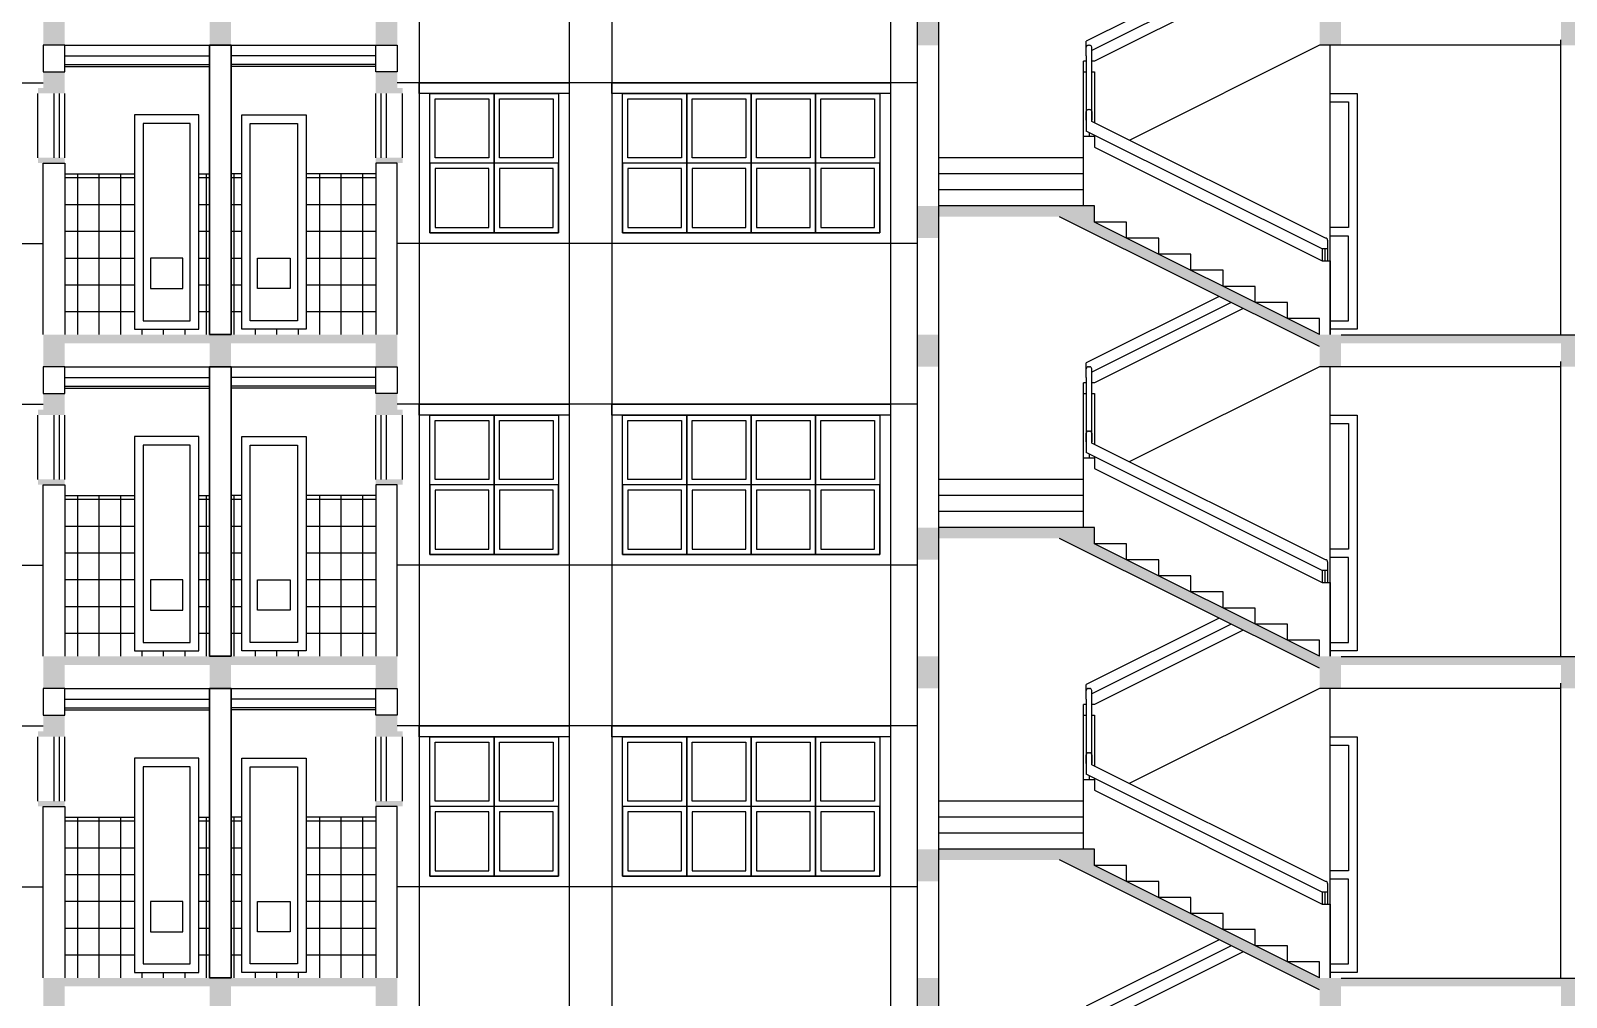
# Model space of a CAD drawing. Extents: x -107325 to -33325, y -20432 to 32068.
# Drawn here: x -62730 to -48413, y 11835 to 20851 of the extents above; entities that cross this region are included whole.
import ezdxf

# ---------------------------------------------------------------- set-up
doc = ezdxf.new("R2010")
doc.units = 0
doc.header["$LTSCALE"] = 800
doc.header["$MEASUREMENT"] = 0
for name, color, linetype in [('BAO', 3, 'CONTINUOUS'), ('CUA', 4, 'CONTINUOUS'), ('HATCH', 6, 'CONTINUOUS'), ('mc1', 5, 'CONTINUOUS'), ('MDUNG', 3, 'CONTINUOUS'), ('TBI', 3, 'CONTINUOUS')]:
    doc.layers.add(name, color=color, linetype=linetype)

# ---------------------------------------------------------------- blocks, each defined once
blk = doc.blocks.new('fdwc')
at = {"layer": 'mc1', "color": 4, "linetype": 'ByBlock'}
for points in [[(-600, 0), (0, 0), (0, 2000), (-600, 2000)], [(-520, 80), (-80, 80), (-80, 1920), (-520, 1920)], [(-452, 380), (-148, 380), (-148, 663), (-452, 663)]]:
    blk.add_lwpolyline(points, close=True, dxfattribs=at)

msp = doc.modelspace()

# ---------------------------------------------------------------- hatches: boundary and pattern name
at = {"layer": 'HATCH'}
h = msp.add_hatch(dxfattribs=at)
h.set_pattern_fill('_USER', color=6, scale=250, style=0, pattern_type=0)
h.set_pattern_definition([(0, (98709.05, 25230.74), (0, 250), [])])
h.paths.add_polyline_path([(-61762.808, 19516.307), (-62412.808, 19516.307), (-62412.808, 18016.307), (-61062.808, 18016.307), (-61062.808, 19516.307), (-61162.808, 19516.307), (-61162.808, 18066.307), (-61762.808, 18066.307)])
h = msp.add_hatch(dxfattribs=at)
h.set_pattern_fill('_USER', color=6, scale=200, angle=90, style=0, pattern_type=0)
h.set_pattern_definition([(90, (98709.05, 25230.74), (-200, 1e-14), [])])
h.paths.add_polyline_path([(-61762.808, 19516.307), (-62412.808, 19516.307), (-62412.808, 18016.307), (-61062.808, 18016.307), (-61062.808, 19516.307), (-61162.808, 19516.307), (-61162.808, 18066.307), (-61762.808, 18066.307)])
h = msp.add_hatch(dxfattribs=at)
h.set_pattern_fill('_USER', color=6, scale=250, style=0, pattern_type=0)
h.set_pattern_definition([(180, (-220634.67, 25230.74), (0, 250), [])])
h.paths.add_polyline_path([(-60162.808, 19516.307), (-59512.808, 19516.307), (-59512.808, 18016.307), (-60862.808, 18016.307), (-60862.808, 19516.307), (-60762.808, 19516.307), (-60762.808, 18066.307), (-60162.808, 18066.307)])
h = msp.add_hatch(dxfattribs=at)
h.set_pattern_fill('_USER', color=6, scale=200, angle=90, style=0, pattern_type=0)
h.set_pattern_definition([(90, (-220634.67, 25230.74), (200, 1e-14), [])])
h.paths.add_polyline_path([(-60162.808, 19516.307), (-59512.808, 19516.307), (-59512.808, 18016.307), (-60862.808, 18016.307), (-60862.808, 19516.307), (-60762.808, 19516.307), (-60762.808, 18066.307), (-60162.808, 18066.307)])
h = msp.add_hatch(dxfattribs=at)
h.set_pattern_fill('_USER', color=6, scale=250, style=0, pattern_type=0)
h.set_pattern_definition([(0, (98709.05, 22230.74), (0, 250), [])])
h.paths.add_polyline_path([(-61762.808, 16516.307), (-62412.808, 16516.307), (-62412.808, 15016.307), (-61062.808, 15016.307), (-61062.808, 16516.307), (-61162.808, 16516.307), (-61162.808, 15066.307), (-61762.808, 15066.307)])
h = msp.add_hatch(dxfattribs=at)
h.set_pattern_fill('_USER', color=6, scale=200, angle=90, style=0, pattern_type=0)
h.set_pattern_definition([(90, (98709.05, 22230.74), (-200, 1e-14), [])])
h.paths.add_polyline_path([(-61762.808, 16516.307), (-62412.808, 16516.307), (-62412.808, 15016.307), (-61062.808, 15016.307), (-61062.808, 16516.307), (-61162.808, 16516.307), (-61162.808, 15066.307), (-61762.808, 15066.307)])
h = msp.add_hatch(dxfattribs=at)
h.set_pattern_fill('_USER', color=6, scale=250, style=0, pattern_type=0)
h.set_pattern_definition([(180, (-220634.67, 22230.74), (0, 250), [])])
h.paths.add_polyline_path([(-60162.808, 16516.307), (-59512.808, 16516.307), (-59512.808, 15016.307), (-60862.808, 15016.307), (-60862.808, 16516.307), (-60762.808, 16516.307), (-60762.808, 15066.307), (-60162.808, 15066.307)])
h = msp.add_hatch(dxfattribs=at)
h.set_pattern_fill('_USER', color=6, scale=200, angle=90, style=0, pattern_type=0)
h.set_pattern_definition([(90, (-220634.67, 22230.74), (200, 1e-14), [])])
h.paths.add_polyline_path([(-60162.808, 16516.307), (-59512.808, 16516.307), (-59512.808, 15016.307), (-60862.808, 15016.307), (-60862.808, 16516.307), (-60762.808, 16516.307), (-60762.808, 15066.307), (-60162.808, 15066.307)])
h = msp.add_hatch(dxfattribs=at)
h.set_pattern_fill('_USER', color=6, scale=200, angle=90, style=0, pattern_type=0)
h.set_pattern_definition([(90, (98709.05, 19230.74), (-200, 1e-14), [])])
h.paths.add_polyline_path([(-61762.808, 13516.307), (-62412.808, 13516.307), (-62412.808, 12016.307), (-61062.808, 12016.307), (-61062.808, 13516.307), (-61162.808, 13516.307), (-61162.808, 12066.307), (-61762.808, 12066.307)])
h = msp.add_hatch(dxfattribs=at)
h.set_pattern_fill('_USER', color=6, scale=250, style=0, pattern_type=0)
h.set_pattern_definition([(0, (98709.05, 19230.74), (0, 250), [])])
h.paths.add_polyline_path([(-61762.808, 13516.307), (-62412.808, 13516.307), (-62412.808, 12016.307), (-61062.808, 12016.307), (-61062.808, 13516.307), (-61162.808, 13516.307), (-61162.808, 12066.307), (-61762.808, 12066.307)])
h = msp.add_hatch(dxfattribs=at)
h.set_pattern_fill('_USER', color=6, scale=200, angle=90, style=0, pattern_type=0)
h.set_pattern_definition([(90, (-220634.67, 19230.74), (200, 1e-14), [])])
h.paths.add_polyline_path([(-60162.808, 13516.307), (-59512.808, 13516.307), (-59512.808, 12016.307), (-60862.808, 12016.307), (-60862.808, 13516.307), (-60762.808, 13516.307), (-60762.808, 12066.307), (-60162.808, 12066.307)])
h = msp.add_hatch(dxfattribs=at)
h.set_pattern_fill('_USER', color=6, scale=250, style=0, pattern_type=0)
h.set_pattern_definition([(180, (-220634.67, 19230.74), (0, 250), [])])
h.paths.add_polyline_path([(-60162.808, 13516.307), (-59512.808, 13516.307), (-59512.808, 12016.307), (-60862.808, 12016.307), (-60862.808, 13516.307), (-60762.808, 13516.307), (-60762.808, 12066.307), (-60162.808, 12066.307)])

# ---------------------------------------------------------------- linework, layer by layer
at = {"layer": 'BAO', "color": 3, "linetype": 'Continuous'}
for points in [[(-62412.808, 20716.307), (-59512.808, 20716.307)], [(-50712.936, 18016.307), (-50712.936, 18166.307), (-51012.936, 18166.307), (-51012.936, 18316.307), (-51312.936, 18316.307), (-51312.936, 18466.307), (-51612.936, 18466.307), (-51612.936, 18616.307), (-51912.936, 18616.307), (-51912.936, 18766.307), (-52212.936, 18766.307), (-52212.936, 18916.307), (-52512.936, 18916.307), (-52512.936, 19066.307), (-52812.936, 19066.307)], [(-62412.808, 17716.307), (-59512.808, 17716.307)], [(-50712.936, 15016.307), (-50712.936, 15166.307), (-51012.936, 15166.307), (-51012.936, 15316.307), (-51312.936, 15316.307), (-51312.936, 15466.307), (-51612.936, 15466.307), (-51612.936, 15616.307), (-51912.936, 15616.307), (-51912.936, 15766.307), (-52212.936, 15766.307), (-52212.936, 15916.307), (-52512.936, 15916.307), (-52512.936, 16066.307), (-52812.936, 16066.307)], [(-62412.808, 14716.307), (-59512.808, 14716.307)], [(-50712.936, 12016.307), (-50712.936, 12166.307), (-51012.936, 12166.307), (-51012.936, 12316.307), (-51312.936, 12316.307), (-51312.936, 12466.307), (-51612.936, 12466.307), (-51612.936, 12616.307), (-51912.936, 12616.307), (-51912.936, 12766.307), (-52212.936, 12766.307), (-52212.936, 12916.307), (-52512.936, 12916.307), (-52512.936, 13066.307), (-52812.936, 13066.307)]]:
    msp.add_lwpolyline(points, dxfattribs=at)
at = {"layer": 'CUA', "color": 4, "linetype": 'ByBlock'}
for p, q in [((-50687.936, 21853.111), (-52887.936, 20753.111)), ((-50637.936, 21766.307), (-52837.936, 20666.307)), ((-50712.936, 21616.307), (-52812.936, 20566.307)), ((-52887.936, 20616.307), (-52887.936, 20753.111)), ((-52867.936, 20716.307), (-52857.936, 20716.307)), ((-52837.936, 20616.307), (-52837.936, 20696.307)), ((-62412.808, 20616.307), (-61062.808, 20616.307)), ((-62412.808, 20536.307), (-61062.808, 20536.307)), ((-62412.808, 20516.307), (-61062.808, 20516.307)), ((-59512.808, 20616.307), (-60862.808, 20616.307)), ((-59512.808, 20536.307), (-60862.808, 20536.307)), ((-59512.808, 20516.307), (-60862.808, 20516.307)), ((-52887.936, 20566.307), (-52912.936, 20566.307)), ((-52912.936, 20466.307), (-52912.936, 20566.307)), ((-52887.936, 20616.307), (-52887.936, 19915.611)), ((-52837.936, 20003.074), (-52837.936, 20616.307)), ((-52812.936, 20566.307), (-52837.936, 20566.307)), ((-52912.936, 19216.307), (-52912.936, 20466.307)), ((-52912.936, 20466.307), (-52887.936, 20466.307)), ((-52837.936, 20466.307), (-52812.936, 20466.307)), ((-52812.936, 20466.307), (-52812.936, 19990.611)), ((-62662.808, 19666.307), (-62662.808, 20266.307)), ((-62512.808, 19666.307), (-62512.808, 20266.307)), ((-62462.808, 19666.307), (-62462.808, 20266.307)), ((-62412.808, 19666.307), (-62412.808, 20266.307)), ((-59512.808, 19666.307), (-59512.808, 20266.307)), ((-59462.808, 19666.307), (-59462.808, 20266.307)), ((-59412.808, 19666.307), (-59412.808, 20266.307)), ((-59262.808, 19666.307), (-59262.808, 20266.307)), ((-50612.936, 20266.307), (-50362.808, 20266.307)), ((-50362.808, 20266.307), (-50362.808, 18066.307)), ((-52887.936, 20016.307), (-52887.936, 20096.307)), ((-52867.936, 20116.307), (-52857.936, 20116.307)), ((-52837.936, 20096.307), (-52837.936, 20016.307)), ((-50612.936, 20186.307), (-50442.808, 20186.307)), ((-50442.808, 20186.307), (-50442.808, 19016.307)), ((-50687.936, 18815.611), (-52887.936, 19915.611)), ((-52862.936, 19903.111), (-52862.936, 19866.307)), ((-52862.936, 19903.111), (-52862.936, 19866.307)), ((-50657.936, 18916.307), (-52837.936, 20003.074)), ((-52912.936, 19216.307), (-52912.936, 19866.307)), ((-52912.936, 19866.307), (-52812.936, 19866.307)), ((-52812.936, 19878.111), (-52812.936, 19766.307)), ((-52912.936, 19666.307), (-54262.808, 19666.307)), ((-52912.936, 19516.307), (-54262.808, 19516.307)), ((-52912.936, 19366.307), (-54262.808, 19366.307)), ((-50442.808, 19016.307), (-50612.936, 19016.307)), ((-50442.808, 18936.307), (-50612.936, 18936.307)), ((-50442.808, 18146.307), (-50442.808, 18936.307)), ((-50687.936, 18816.307), (-50687.936, 18703.807)), ((-50637.936, 18816.307), (-50687.936, 18816.307)), ((-50662.936, 18816.307), (-50662.936, 18703.807)), ((-50662.936, 18816.307), (-50662.936, 18703.807)), ((-50637.936, 18896.307), (-50637.936, 18816.307)), ((-50637.936, 18840.611), (-50637.936, 18703.807)), ((-50687.936, 18703.807), (-50612.936, 18703.807)), ((-50612.936, 18703.807), (-50612.936, 18016.307)), ((-51649.043, 18372.557), (-52887.936, 17753.111)), ((-51649.043, 18372.557), (-52887.936, 17753.111)), ((-51537.239, 18316.656), (-52837.936, 17666.307)), ((-51537.239, 18316.656), (-52837.936, 17666.307)), ((-51424.739, 18260.406), (-52812.936, 17566.307)), ((-50612.936, 18146.307), (-50442.808, 18146.307)), ((-50362.808, 18066.307), (-50612.936, 18066.307)), ((-48462.808, 15066.307), (-48462.808, 17766.307)), ((-62412.808, 17616.307), (-61062.808, 17616.307)), ((-59512.808, 17616.307), (-60862.808, 17616.307)), ((-52887.936, 17616.307), (-52887.936, 17753.111)), ((-52887.936, 17616.307), (-52887.936, 16915.611)), ((-52867.936, 17716.307), (-52857.936, 17716.307)), ((-52867.936, 17716.307), (-52857.936, 17716.307)), ((-52837.936, 17616.307), (-52837.936, 17696.307)), ((-52837.936, 17003.074), (-52837.936, 17616.307)), ((-62412.808, 17536.307), (-61062.808, 17536.307)), ((-62412.808, 17516.307), (-61062.808, 17516.307)), ((-59512.808, 17536.307), (-60862.808, 17536.307)), ((-59512.808, 17516.307), (-60862.808, 17516.307)), ((-52887.936, 17566.307), (-52912.936, 17566.307)), ((-52912.936, 17466.307), (-52912.936, 17566.307)), ((-52812.936, 17566.307), (-52837.936, 17566.307)), ((-52912.936, 16216.307), (-52912.936, 17466.307)), ((-52912.936, 17466.307), (-52887.936, 17466.307)), ((-52837.936, 17466.307), (-52812.936, 17466.307)), ((-52812.936, 17466.307), (-52812.936, 16990.611)), ((-62662.808, 16666.307), (-62662.808, 17266.307)), ((-62512.808, 16666.307), (-62512.808, 17266.307)), ((-62462.808, 16666.307), (-62462.808, 17266.307)), ((-62412.808, 16666.307), (-62412.808, 17266.307)), ((-59512.808, 16666.307), (-59512.808, 17266.307)), ((-59462.808, 16666.307), (-59462.808, 17266.307)), ((-59412.808, 16666.307), (-59412.808, 17266.307)), ((-59262.808, 16666.307), (-59262.808, 17266.307)), ((-50612.936, 17266.307), (-50362.808, 17266.307)), ((-50612.936, 17186.307), (-50442.808, 17186.307)), ((-50442.808, 17186.307), (-50442.808, 16016.307)), ((-50362.808, 17266.307), (-50362.808, 15066.307)), ((-52887.936, 17016.307), (-52887.936, 17096.307)), ((-52867.936, 17116.307), (-52857.936, 17116.307)), ((-52837.936, 17096.307), (-52837.936, 17016.307)), ((-50687.936, 15815.611), (-52887.936, 16915.611)), ((-52862.936, 16903.111), (-52862.936, 16866.307)), ((-52862.936, 16903.111), (-52862.936, 16866.307)), ((-50657.936, 15916.307), (-52837.936, 17003.074)), ((-52912.936, 16216.307), (-52912.936, 16866.307)), ((-52912.936, 16866.307), (-52812.936, 16866.307)), ((-52812.936, 16878.111), (-52812.936, 16766.307)), ((-52912.936, 16666.307), (-54262.808, 16666.307)), ((-52912.936, 16516.307), (-54262.808, 16516.307)), ((-52912.936, 16366.307), (-54262.808, 16366.307)), ((-50637.936, 15896.307), (-50637.936, 15816.307)), ((-50442.808, 16016.307), (-50612.936, 16016.307)), ((-50442.808, 15936.307), (-50612.936, 15936.307)), ((-50442.808, 15146.307), (-50442.808, 15936.307)), ((-50687.936, 15816.307), (-50687.936, 15703.807)), ((-50637.936, 15816.307), (-50687.936, 15816.307)), ((-50662.936, 15816.307), (-50662.936, 15703.807)), ((-50662.936, 15816.307), (-50662.936, 15703.807)), ((-50637.936, 15840.611), (-50637.936, 15703.807)), ((-50687.936, 15703.807), (-50612.936, 15703.807)), ((-50612.936, 15703.807), (-50612.936, 15016.307)), ((-51649.043, 15372.557), (-52887.936, 14753.111)), ((-51537.239, 15316.656), (-52837.936, 14666.307)), ((-51424.739, 15260.406), (-52812.936, 14566.307)), ((-50612.936, 15146.307), (-50442.808, 15146.307)), ((-50362.808, 15066.307), (-50612.936, 15066.307)), ((-52887.936, 14616.307), (-52887.936, 14753.111)), ((-48462.808, 12066.307), (-48462.808, 14766.307)), ((-48462.808, 12066.307), (-48462.808, 14766.307)), ((-62412.808, 14616.307), (-61062.808, 14616.307)), ((-59512.808, 14616.307), (-60862.808, 14616.307)), ((-52887.936, 14616.307), (-52887.936, 13915.611)), ((-52867.936, 14716.307), (-52857.936, 14716.307)), ((-52837.936, 14616.307), (-52837.936, 14696.307)), ((-52837.936, 14003.074), (-52837.936, 14616.307)), ((-62412.808, 14536.307), (-61062.808, 14536.307)), ((-62412.808, 14516.307), (-61062.808, 14516.307)), ((-59512.808, 14536.307), (-60862.808, 14536.307)), ((-59512.808, 14516.307), (-60862.808, 14516.307)), ((-52912.936, 14466.307), (-52912.936, 14566.307)), ((-52887.936, 14566.307), (-52912.936, 14566.307)), ((-52912.936, 13216.307), (-52912.936, 14466.307)), ((-52912.936, 14466.307), (-52887.936, 14466.307)), ((-52812.936, 14566.307), (-52837.936, 14566.307)), ((-52837.936, 14466.307), (-52812.936, 14466.307)), ((-52812.936, 14466.307), (-52812.936, 13990.611)), ((-62662.808, 13666.307), (-62662.808, 14266.307)), ((-62512.808, 13666.307), (-62512.808, 14266.307)), ((-62462.808, 13666.307), (-62462.808, 14266.307)), ((-62412.808, 13666.307), (-62412.808, 14266.307)), ((-59512.808, 13666.307), (-59512.808, 14266.307)), ((-59462.808, 13666.307), (-59462.808, 14266.307)), ((-59412.808, 13666.307), (-59412.808, 14266.307)), ((-59262.808, 13666.307), (-59262.808, 14266.307)), ((-50612.936, 14266.307), (-50362.808, 14266.307)), ((-50612.936, 14186.307), (-50442.808, 14186.307)), ((-50442.808, 14186.307), (-50442.808, 13016.307)), ((-50362.808, 14266.307), (-50362.808, 12066.307)), ((-52887.936, 14016.307), (-52887.936, 14096.307)), ((-52867.936, 14116.307), (-52857.936, 14116.307)), ((-52837.936, 14096.307), (-52837.936, 14016.307)), ((-50687.936, 12815.611), (-52887.936, 13915.611)), ((-52862.936, 13903.111), (-52862.936, 13866.307)), ((-52862.936, 13903.111), (-52862.936, 13866.307)), ((-50657.936, 12916.307), (-52837.936, 14003.074)), ((-52912.936, 13216.307), (-52912.936, 13866.307)), ((-52912.936, 13866.307), (-52812.936, 13866.307)), ((-52812.936, 13878.111), (-52812.936, 13766.307)), ((-52912.936, 13666.307), (-54262.808, 13666.307)), ((-52912.936, 13516.307), (-54262.808, 13516.307)), ((-52912.936, 13366.307), (-54262.808, 13366.307)), ((-50637.936, 12896.307), (-50637.936, 12816.307)), ((-50442.808, 13016.307), (-50612.936, 13016.307)), ((-50637.936, 12816.307), (-50687.936, 12816.307)), ((-50687.936, 12816.307), (-50687.936, 12703.807)), ((-50662.936, 12816.307), (-50662.936, 12703.807)), ((-50662.936, 12816.307), (-50662.936, 12703.807)), ((-50637.936, 12840.611), (-50637.936, 12703.807)), ((-50687.936, 12703.807), (-50612.936, 12703.807)), ((-50612.936, 12703.807), (-50612.936, 12016.307)), ((-51649.043, 12372.557), (-52887.936, 11753.111)), ((-51537.239, 12316.656), (-52837.936, 11666.307)), ((-51424.739, 12260.406), (-52812.936, 11566.307)), ((-50362.808, 12066.307), (-50612.936, 12066.307))]:
    msp.add_line(p, q, dxfattribs=at)
at = {"layer": 'CUA', "color": 4}
for points in [[(-59109.002, 20366.307), (-57709.002, 20366.307), (-57709.002, 20266.307), (-59109.002, 20266.307)], [(-57312.808, 20366.307), (-54712.808, 20366.307), (-54712.808, 20266.307), (-57312.808, 20266.307)], [(-59009.002, 20266.307), (-58409.002, 20266.307), (-58409.002, 19616.307), (-59009.002, 19616.307)], [(-58959.002, 20216.307), (-58459.002, 20216.307), (-58459.002, 19666.307), (-58959.002, 19666.307)], [(-58409.002, 20266.307), (-57809.002, 20266.307), (-57809.002, 19616.307), (-58409.002, 19616.307)], [(-58359.002, 20216.307), (-57859.002, 20216.307), (-57859.002, 19666.307), (-58359.002, 19666.307)], [(-54812.808, 18966.307), (-57212.808, 18966.307), (-57212.808, 20266.307), (-54812.808, 20266.307)], [(-57212.808, 20266.307), (-56612.808, 20266.307), (-56612.808, 19616.307), (-57212.808, 19616.307)], [(-57162.808, 20216.307), (-56662.808, 20216.307), (-56662.808, 19666.307), (-57162.808, 19666.307)], [(-56612.808, 20266.307), (-56012.808, 20266.307), (-56012.808, 19616.307), (-56612.808, 19616.307)], [(-56562.808, 20216.307), (-56062.808, 20216.307), (-56062.808, 19666.307), (-56562.808, 19666.307)], [(-56012.808, 20266.307), (-55412.808, 20266.307), (-55412.808, 19616.307), (-56012.808, 19616.307)], [(-55962.808, 20216.307), (-55462.808, 20216.307), (-55462.808, 19666.307), (-55962.808, 19666.307)], [(-55412.808, 20266.307), (-54812.808, 20266.307), (-54812.808, 19616.307), (-55412.808, 19616.307)], [(-55362.808, 20216.307), (-54862.808, 20216.307), (-54862.808, 19666.307), (-55362.808, 19666.307)], [(-59009.002, 18966.307), (-58409.002, 18966.307), (-58409.002, 19616.307), (-59009.002, 19616.307)], [(-58409.002, 18966.307), (-57809.002, 18966.307), (-57809.002, 19616.307), (-58409.002, 19616.307)], [(-57212.808, 18966.307), (-56612.808, 18966.307), (-56612.808, 19616.307), (-57212.808, 19616.307)], [(-56612.808, 18966.307), (-56012.808, 18966.307), (-56012.808, 19616.307), (-56612.808, 19616.307)], [(-56012.808, 18966.307), (-55412.808, 18966.307), (-55412.808, 19616.307), (-56012.808, 19616.307)], [(-55412.808, 18966.307), (-54812.808, 18966.307), (-54812.808, 19616.307), (-55412.808, 19616.307)], [(-58959.002, 19016.307), (-58459.002, 19016.307), (-58459.002, 19566.307), (-58959.002, 19566.307)], [(-58359.002, 19016.307), (-57859.002, 19016.307), (-57859.002, 19566.307), (-58359.002, 19566.307)], [(-57162.808, 19016.307), (-56662.808, 19016.307), (-56662.808, 19566.307), (-57162.808, 19566.307)], [(-56562.808, 19016.307), (-56062.808, 19016.307), (-56062.808, 19566.307), (-56562.808, 19566.307)], [(-55962.808, 19016.307), (-55462.808, 19016.307), (-55462.808, 19566.307), (-55962.808, 19566.307)], [(-55362.808, 19016.307), (-54862.808, 19016.307), (-54862.808, 19566.307), (-55362.808, 19566.307)], [(-59109.002, 17366.307), (-57709.002, 17366.307), (-57709.002, 17266.307), (-59109.002, 17266.307)], [(-57312.808, 17366.307), (-54712.808, 17366.307), (-54712.808, 17266.307), (-57312.808, 17266.307)], [(-59009.002, 17266.307), (-58409.002, 17266.307), (-58409.002, 16616.307), (-59009.002, 16616.307)], [(-58959.002, 17216.307), (-58459.002, 17216.307), (-58459.002, 16666.307), (-58959.002, 16666.307)], [(-58409.002, 17266.307), (-57809.002, 17266.307), (-57809.002, 16616.307), (-58409.002, 16616.307)], [(-58359.002, 17216.307), (-57859.002, 17216.307), (-57859.002, 16666.307), (-58359.002, 16666.307)], [(-54812.808, 15966.307), (-57212.808, 15966.307), (-57212.808, 17266.307), (-54812.808, 17266.307)], [(-57212.808, 17266.307), (-56612.808, 17266.307), (-56612.808, 16616.307), (-57212.808, 16616.307)], [(-57162.808, 17216.307), (-56662.808, 17216.307), (-56662.808, 16666.307), (-57162.808, 16666.307)], [(-56612.808, 17266.307), (-56012.808, 17266.307), (-56012.808, 16616.307), (-56612.808, 16616.307)], [(-56562.808, 17216.307), (-56062.808, 17216.307), (-56062.808, 16666.307), (-56562.808, 16666.307)], [(-56012.808, 17266.307), (-55412.808, 17266.307), (-55412.808, 16616.307), (-56012.808, 16616.307)], [(-55962.808, 17216.307), (-55462.808, 17216.307), (-55462.808, 16666.307), (-55962.808, 16666.307)], [(-55412.808, 17266.307), (-54812.808, 17266.307), (-54812.808, 16616.307), (-55412.808, 16616.307)], [(-55362.808, 17216.307), (-54862.808, 17216.307), (-54862.808, 16666.307), (-55362.808, 16666.307)], [(-59009.002, 15966.307), (-58409.002, 15966.307), (-58409.002, 16616.307), (-59009.002, 16616.307)], [(-58409.002, 15966.307), (-57809.002, 15966.307), (-57809.002, 16616.307), (-58409.002, 16616.307)], [(-57212.808, 15966.307), (-56612.808, 15966.307), (-56612.808, 16616.307), (-57212.808, 16616.307)], [(-56612.808, 15966.307), (-56012.808, 15966.307), (-56012.808, 16616.307), (-56612.808, 16616.307)], [(-56012.808, 15966.307), (-55412.808, 15966.307), (-55412.808, 16616.307), (-56012.808, 16616.307)], [(-55412.808, 15966.307), (-54812.808, 15966.307), (-54812.808, 16616.307), (-55412.808, 16616.307)], [(-58959.002, 16016.307), (-58459.002, 16016.307), (-58459.002, 16566.307), (-58959.002, 16566.307)], [(-58359.002, 16016.307), (-57859.002, 16016.307), (-57859.002, 16566.307), (-58359.002, 16566.307)], [(-57162.808, 16016.307), (-56662.808, 16016.307), (-56662.808, 16566.307), (-57162.808, 16566.307)], [(-56562.808, 16016.307), (-56062.808, 16016.307), (-56062.808, 16566.307), (-56562.808, 16566.307)], [(-55962.808, 16016.307), (-55462.808, 16016.307), (-55462.808, 16566.307), (-55962.808, 16566.307)], [(-55362.808, 16016.307), (-54862.808, 16016.307), (-54862.808, 16566.307), (-55362.808, 16566.307)], [(-59109.002, 14366.307), (-57709.002, 14366.307), (-57709.002, 14266.307), (-59109.002, 14266.307)], [(-57312.808, 14366.307), (-54712.808, 14366.307), (-54712.808, 14266.307), (-57312.808, 14266.307)], [(-59009.002, 14266.307), (-58409.002, 14266.307), (-58409.002, 13616.307), (-59009.002, 13616.307)], [(-58959.002, 14216.307), (-58459.002, 14216.307), (-58459.002, 13666.307), (-58959.002, 13666.307)], [(-58409.002, 14266.307), (-57809.002, 14266.307), (-57809.002, 13616.307), (-58409.002, 13616.307)], [(-58359.002, 14216.307), (-57859.002, 14216.307), (-57859.002, 13666.307), (-58359.002, 13666.307)], [(-54812.808, 12966.307), (-57212.808, 12966.307), (-57212.808, 14266.307), (-54812.808, 14266.307)], [(-57212.808, 14266.307), (-56612.808, 14266.307), (-56612.808, 13616.307), (-57212.808, 13616.307)], [(-57162.808, 14216.307), (-56662.808, 14216.307), (-56662.808, 13666.307), (-57162.808, 13666.307)], [(-56612.808, 14266.307), (-56012.808, 14266.307), (-56012.808, 13616.307), (-56612.808, 13616.307)], [(-56562.808, 14216.307), (-56062.808, 14216.307), (-56062.808, 13666.307), (-56562.808, 13666.307)], [(-56012.808, 14266.307), (-55412.808, 14266.307), (-55412.808, 13616.307), (-56012.808, 13616.307)], [(-55962.808, 14216.307), (-55462.808, 14216.307), (-55462.808, 13666.307), (-55962.808, 13666.307)], [(-55412.808, 14266.307), (-54812.808, 14266.307), (-54812.808, 13616.307), (-55412.808, 13616.307)], [(-55362.808, 14216.307), (-54862.808, 14216.307), (-54862.808, 13666.307), (-55362.808, 13666.307)], [(-59009.002, 12966.307), (-58409.002, 12966.307), (-58409.002, 13616.307), (-59009.002, 13616.307)], [(-58409.002, 12966.307), (-57809.002, 12966.307), (-57809.002, 13616.307), (-58409.002, 13616.307)], [(-57212.808, 12966.307), (-56612.808, 12966.307), (-56612.808, 13616.307), (-57212.808, 13616.307)], [(-56612.808, 12966.307), (-56012.808, 12966.307), (-56012.808, 13616.307), (-56612.808, 13616.307)], [(-56012.808, 12966.307), (-55412.808, 12966.307), (-55412.808, 13616.307), (-56012.808, 13616.307)], [(-55412.808, 12966.307), (-54812.808, 12966.307), (-54812.808, 13616.307), (-55412.808, 13616.307)], [(-58959.002, 13016.307), (-58459.002, 13016.307), (-58459.002, 13566.307), (-58959.002, 13566.307)], [(-58359.002, 13016.307), (-57859.002, 13016.307), (-57859.002, 13566.307), (-58359.002, 13566.307)], [(-57162.808, 13016.307), (-56662.808, 13016.307), (-56662.808, 13566.307), (-57162.808, 13566.307)], [(-56562.808, 13016.307), (-56062.808, 13016.307), (-56062.808, 13566.307), (-56562.808, 13566.307)], [(-55962.808, 13016.307), (-55462.808, 13016.307), (-55462.808, 13566.307), (-55962.808, 13566.307)], [(-55362.808, 13016.307), (-54862.808, 13016.307), (-54862.808, 13566.307), (-55362.808, 13566.307)]]:
    msp.add_lwpolyline(points, close=True, dxfattribs=at)
at = {"layer": 'CUA', "color": 4, "linetype": 'ByBlock'}
for points in [[(-57809.002, 18966.307), (-59009.002, 18966.307), (-59009.002, 20266.307), (-57809.002, 20266.307)], [(-57809.002, 15966.307), (-59009.002, 15966.307), (-59009.002, 17266.307), (-57809.002, 17266.307)], [(-57809.002, 12966.307), (-59009.002, 12966.307), (-59009.002, 14266.307), (-57809.002, 14266.307)]]:
    msp.add_lwpolyline(points, close=True, dxfattribs=at)
for points in [[(-52912.936, 19216.307), (-52912.936, 19216.307), (-52912.936, 19866.307), (-52812.936, 19866.307), (-52812.936, 19766.307), (-50687.936, 18703.807)], [(-52912.936, 16216.307), (-52912.936, 16216.307), (-52912.936, 16866.307), (-52812.936, 16866.307), (-52812.936, 16766.307), (-50687.936, 15703.807)], [(-52912.936, 13216.307), (-52912.936, 13216.307), (-52912.936, 13866.307), (-52812.936, 13866.307), (-52812.936, 13766.307), (-50687.936, 12703.807)], [(-50612.936, 12146.307), (-50442.808, 12146.307), (-50442.808, 12936.307), (-50612.936, 12936.307)]]:
    msp.add_lwpolyline(points, dxfattribs=at)
for centre, start, end in [((-52867.936, 20696.307), 90, 180), ((-52857.936, 20696.307), 0, 90), ((-52867.936, 20096.307), 90, 180), ((-52857.936, 20096.307), 0, 90), ((-50657.936, 18896.307), 0, 90), ((-52867.936, 17696.307), 90, 180), ((-52867.936, 17696.307), 90, 180), ((-52857.936, 17696.307), 0, 90), ((-52857.936, 17696.307), 0, 90), ((-52867.936, 17096.307), 90, 180), ((-52857.936, 17096.307), 0, 90), ((-50657.936, 15896.307), 0, 90), ((-52867.936, 14696.307), 90, 180), ((-52857.936, 14696.307), 0, 90), ((-52867.936, 14096.307), 90, 180), ((-52857.936, 14096.307), 0, 90), ((-50657.936, 12896.307), 0, 90)]:
    msp.add_arc(centre, 20, start, end, dxfattribs=at)
at = {"layer": 'HATCH', "color": 6}
for p, q in [((-62412.808, 19516.307), (-61762.808, 19516.307)), ((-61162.808, 19516.307), (-61062.808, 19516.307)), ((-60762.808, 19516.307), (-60862.808, 19516.307)), ((-59512.808, 19516.307), (-60162.808, 19516.307)), ((-62412.808, 16516.307), (-61762.808, 16516.307)), ((-61162.808, 16516.307), (-61062.808, 16516.307)), ((-60762.808, 16516.307), (-60862.808, 16516.307)), ((-59512.808, 16516.307), (-60162.808, 16516.307)), ((-62412.808, 13516.307), (-61762.808, 13516.307)), ((-61162.808, 13516.307), (-61062.808, 13516.307)), ((-60762.808, 13516.307), (-60862.808, 13516.307)), ((-59512.808, 13516.307), (-60162.808, 13516.307))]:
    msp.add_line(p, q, dxfattribs=at)
at = {"layer": 'mc1', "color": 5}
for p, q in [((-50712.936, 17904.504), (-53136.543, 19116.307)), ((-50712.936, 18016.307), (-52812.936, 19066.307)), ((-50712.936, 14904.504), (-53136.543, 16116.307)), ((-50712.936, 14904.504), (-53136.543, 16116.307)), ((-50712.936, 15016.307), (-52812.936, 16066.307)), ((-50712.936, 15016.307), (-52812.936, 16066.307)), ((-50712.936, 11904.504), (-53136.543, 13116.307)), ((-50712.936, 12016.307), (-52812.936, 13066.307))]:
    msp.add_line(p, q, dxfattribs=at)
for points in [[(-52812.936, 19066.307), (-52812.936, 19216.307), (-54262.808, 19216.307)], [(-52812.936, 16066.307), (-52812.936, 16216.307), (-54262.808, 16216.307)], [(-52812.936, 16066.307), (-52812.936, 16216.307), (-54262.808, 16216.307)], [(-50712.936, 15016.307), (-50712.936, 15166.307), (-51012.936, 15166.307), (-51012.936, 15316.307), (-51312.936, 15316.307), (-51312.936, 15466.307), (-51612.936, 15466.307), (-51612.936, 15616.307), (-51912.936, 15616.307), (-51912.936, 15766.307), (-52212.936, 15766.307), (-52212.936, 15916.307), (-52512.936, 15916.307), (-52512.936, 16066.307), (-52812.936, 16066.307)], [(-52812.936, 13066.307), (-52812.936, 13216.307), (-54262.808, 13216.307)]]:
    msp.add_lwpolyline(points, dxfattribs=at)
at = {"layer": 'mc1', "color": 5, "linetype": 'Continuous'}
for points in [[(-50512.936, 18013.383), (-41662.808, 18013.383)], [(-50512.936, 15013.383), (-41662.808, 15013.383)], [(-50512.936, 12013.383), (-41662.808, 12013.383)]]:
    msp.add_lwpolyline(points, dxfattribs=at)
at = {"layer": 'mc1', "color": 5, "linetype": 'ByBlock'}
for points in [[(-62612.808, 21016.307), (-62412.808, 21016.307), (-62612.808, 20716.307), (-62412.808, 20716.307)], [(-61062.808, 21016.307), (-60862.808, 21016.307), (-61062.808, 20716.307), (-60862.808, 20716.307)], [(-60862.808, 21016.307), (-61062.808, 21016.307), (-60862.808, 20716.307), (-61062.808, 20716.307)], [(-59312.808, 21016.307), (-59512.808, 21016.307), (-59312.808, 20716.307), (-59512.808, 20716.307)], [(-54262.808, 21016.307), (-54462.808, 21016.307), (-54262.808, 20716.307), (-54462.808, 20716.307)], [(-50512.936, 21016.307), (-50712.936, 21016.307), (-50512.936, 20716.307), (-50712.936, 20716.307)], [(-48262.808, 21016.307), (-48462.808, 21016.307), (-48262.808, 20716.307), (-48462.808, 20716.307)], [(-62612.808, 20466.307), (-62412.808, 20466.307), (-62612.808, 20266.307), (-62412.808, 20266.307)], [(-59312.808, 20466.307), (-59512.808, 20466.307), (-59312.808, 20266.307), (-59512.808, 20266.307)], [(-54262.808, 19216.307), (-54462.808, 19216.307), (-54262.808, 18916.307), (-54462.808, 18916.307)], [(-62612.808, 18016.307), (-62412.808, 18016.307), (-62612.808, 17716.307), (-62412.808, 17716.307)], [(-62612.808, 18016.307), (-62412.808, 18016.307), (-62612.808, 17716.307), (-62412.808, 17716.307)], [(-62412.808, 18016.307), (-61062.808, 18016.307), (-62412.808, 17936.307), (-61062.808, 17936.307)], [(-61062.808, 18016.307), (-60862.808, 18016.307), (-61062.808, 17716.307), (-60862.808, 17716.307)], [(-60862.808, 18016.307), (-61062.808, 18016.307), (-60862.808, 17716.307), (-61062.808, 17716.307)], [(-60862.808, 18016.307), (-61062.808, 18016.307), (-60862.808, 17716.307), (-61062.808, 17716.307)], [(-61062.808, 18016.307), (-60862.808, 18016.307), (-61062.808, 17716.307), (-60862.808, 17716.307)], [(-59512.808, 18016.307), (-60862.808, 18016.307), (-59512.808, 17936.307), (-60862.808, 17936.307)], [(-59312.808, 18016.307), (-59512.808, 18016.307), (-59312.808, 17716.307), (-59512.808, 17716.307)], [(-59312.808, 18016.307), (-59512.808, 18016.307), (-59312.808, 17716.307), (-59512.808, 17716.307)], [(-54262.808, 18016.307), (-54462.808, 18016.307), (-54262.808, 17716.307), (-54462.808, 17716.307)], [(-50512.936, 18016.307), (-50712.936, 18016.307), (-50512.936, 17716.307), (-50712.936, 17716.307)], [(-50512.936, 18016.307), (-50712.936, 18016.307), (-50512.936, 17716.307), (-50712.936, 17716.307)], [(-48462.808, 18016.307), (-50512.936, 18016.307), (-48462.808, 17936.307), (-50512.936, 17936.307)], [(-48262.808, 18016.307), (-48462.808, 18016.307), (-48262.808, 17716.307), (-48462.808, 17716.307)], [(-62612.808, 17466.307), (-62412.808, 17466.307), (-62612.808, 17266.307), (-62412.808, 17266.307)], [(-59312.808, 17466.307), (-59512.808, 17466.307), (-59312.808, 17266.307), (-59512.808, 17266.307)], [(-54262.808, 16216.307), (-54462.808, 16216.307), (-54262.808, 15916.307), (-54462.808, 15916.307)], [(-54262.808, 16216.307), (-54462.808, 16216.307), (-54262.808, 15916.307), (-54462.808, 15916.307)], [(-62612.808, 15016.307), (-62412.808, 15016.307), (-62612.808, 14716.307), (-62412.808, 14716.307)], [(-62612.808, 15016.307), (-62412.808, 15016.307), (-62612.808, 14716.307), (-62412.808, 14716.307)], [(-62412.808, 15016.307), (-61062.808, 15016.307), (-62412.808, 14936.307), (-61062.808, 14936.307)], [(-61062.808, 15016.307), (-60862.808, 15016.307), (-61062.808, 14716.307), (-60862.808, 14716.307)], [(-60862.808, 15016.307), (-61062.808, 15016.307), (-60862.808, 14716.307), (-61062.808, 14716.307)], [(-60862.808, 15016.307), (-61062.808, 15016.307), (-60862.808, 14716.307), (-61062.808, 14716.307)], [(-61062.808, 15016.307), (-60862.808, 15016.307), (-61062.808, 14716.307), (-60862.808, 14716.307)], [(-59512.808, 15016.307), (-60862.808, 15016.307), (-59512.808, 14936.307), (-60862.808, 14936.307)], [(-59312.808, 15016.307), (-59512.808, 15016.307), (-59312.808, 14716.307), (-59512.808, 14716.307)], [(-59312.808, 15016.307), (-59512.808, 15016.307), (-59312.808, 14716.307), (-59512.808, 14716.307)], [(-54262.808, 15016.307), (-54462.808, 15016.307), (-54262.808, 14716.307), (-54462.808, 14716.307)], [(-50512.936, 15016.307), (-50712.936, 15016.307), (-50512.936, 14716.307), (-50712.936, 14716.307)], [(-50512.936, 15016.307), (-50712.936, 15016.307), (-50512.936, 14716.307), (-50712.936, 14716.307)], [(-50512.936, 15016.307), (-50712.936, 15016.307), (-50512.936, 14716.307), (-50712.936, 14716.307)], [(-48462.808, 15016.307), (-50512.936, 15016.307), (-48462.808, 14936.307), (-50512.936, 14936.307)], [(-48462.808, 15016.307), (-50512.936, 15016.307), (-48462.808, 14936.307), (-50512.936, 14936.307)], [(-48262.808, 15016.307), (-48462.808, 15016.307), (-48262.808, 14716.307), (-48462.808, 14716.307)], [(-62612.808, 14466.307), (-62412.808, 14466.307), (-62612.808, 14266.307), (-62412.808, 14266.307)], [(-59312.808, 14466.307), (-59512.808, 14466.307), (-59312.808, 14266.307), (-59512.808, 14266.307)], [(-62662.808, 14316.307), (-62662.808, 14266.307), (-62412.808, 14316.307), (-62412.808, 14266.307)], [(-59262.808, 14316.307), (-59262.808, 14266.307), (-59512.808, 14316.307), (-59512.808, 14266.307)], [(-54262.808, 13216.307), (-54462.808, 13216.307), (-54262.808, 12916.307), (-54462.808, 12916.307)], [(-62612.808, 12016.307), (-62412.808, 12016.307), (-62612.808, 11716.307), (-62412.808, 11716.307)], [(-62412.808, 12016.307), (-61062.808, 12016.307), (-62412.808, 11936.307), (-61062.808, 11936.307)], [(-61062.808, 12016.307), (-60862.808, 12016.307), (-61062.808, 11716.307), (-60862.808, 11716.307)], [(-60862.808, 12016.307), (-61062.808, 12016.307), (-60862.808, 11716.307), (-61062.808, 11716.307)], [(-59512.808, 12016.307), (-60862.808, 12016.307), (-59512.808, 11936.307), (-60862.808, 11936.307)], [(-59312.808, 12016.307), (-59512.808, 12016.307), (-59312.808, 11716.307), (-59512.808, 11716.307)], [(-54262.808, 12016.307), (-54462.808, 12016.307), (-54262.808, 11716.307), (-54462.808, 11716.307)], [(-50512.936, 12016.307), (-50712.936, 12016.307), (-50512.936, 11716.307), (-50712.936, 11716.307)], [(-48462.808, 12016.307), (-50512.936, 12016.307), (-48462.808, 11936.307), (-50512.936, 11936.307)], [(-48462.808, 12016.307), (-50512.936, 12016.307), (-48462.808, 11936.307), (-50512.936, 11936.307)], [(-48262.808, 12016.307), (-48462.808, 12016.307), (-48262.808, 11716.307), (-48462.808, 11716.307)]]:
    msp.add_solid(points, dxfattribs=at)
at = {"layer": 'mc1', "color": 5, "linetype": 'Continuous'}
for points in [[(-62662.808, 20316.307), (-62662.808, 20266.307), (-62412.808, 20316.307), (-62412.808, 20266.307)], [(-59262.808, 20316.307), (-59262.808, 20266.307), (-59512.808, 20316.307), (-59512.808, 20266.307)], [(-62662.808, 19666.307), (-62662.808, 19616.307), (-62412.808, 19666.307), (-62412.808, 19616.307)], [(-59262.808, 19666.307), (-59262.808, 19616.307), (-59512.808, 19666.307), (-59512.808, 19616.307)], [(-62662.808, 17316.307), (-62662.808, 17266.307), (-62412.808, 17316.307), (-62412.808, 17266.307)], [(-59262.808, 17316.307), (-59262.808, 17266.307), (-59512.808, 17316.307), (-59512.808, 17266.307)], [(-62662.808, 16666.307), (-62662.808, 16616.307), (-62412.808, 16666.307), (-62412.808, 16616.307)], [(-59262.808, 16666.307), (-59262.808, 16616.307), (-59512.808, 16666.307), (-59512.808, 16616.307)], [(-62662.808, 13666.307), (-62662.808, 13616.307), (-62412.808, 13666.307), (-62412.808, 13616.307)], [(-59262.808, 13666.307), (-59262.808, 13616.307), (-59512.808, 13666.307), (-59512.808, 13616.307)]]:
    msp.add_solid(points, dxfattribs=at)
at = {"layer": 'mc1', "color": 5}
for points in [[(-52812.936, 19116.307), (-52812.936, 19216.307), (-54262.808, 19116.307), (-54262.808, 19216.307)], [(-50712.936, 17904.504), (-50712.936, 18016.307), (-53136.543, 19116.307), (-52812.936, 19066.307)], [(-52812.936, 19066.307), (-52812.936, 19116.307), (-53136.543, 19116.307)], [(-52812.936, 16116.307), (-52812.936, 16216.307), (-54262.808, 16116.307), (-54262.808, 16216.307)], [(-52812.936, 16116.307), (-52812.936, 16216.307), (-54262.808, 16116.307), (-54262.808, 16216.307)], [(-50712.936, 14904.504), (-50712.936, 15016.307), (-53136.543, 16116.307), (-52812.936, 16066.307)], [(-50712.936, 14904.504), (-50712.936, 15016.307), (-53136.543, 16116.307), (-52812.936, 16066.307)], [(-52812.936, 16066.307), (-52812.936, 16116.307), (-53136.543, 16116.307)], [(-52812.936, 16066.307), (-52812.936, 16116.307), (-53136.543, 16116.307)], [(-52812.936, 13116.307), (-52812.936, 13216.307), (-54262.808, 13116.307), (-54262.808, 13216.307)], [(-50712.936, 11904.504), (-50712.936, 12016.307), (-53136.543, 13116.307), (-52812.936, 13066.307)], [(-52812.936, 13066.307), (-52812.936, 13116.307), (-53136.543, 13116.307)]]:
    msp.add_solid(points, dxfattribs=at)
at = {"layer": 'MDUNG', "color": 3}
for p, q in [((-59109.002, 23366.307), (-59109.002, -2998.872)), ((-57709.002, 23366.307), (-57709.002, -2998.872)), ((-57312.808, 23366.307), (-57312.808, -2998.872)), ((-54712.808, 23366.307), (-54712.808, -3063.693)), ((-54462.808, 14716.307), (-54462.808, 22016.307)), ((-54262.808, 14716.307), (-54262.808, 22016.307)), ((-48462.808, 18016.307), (-48462.808, 20766.307)), ((-67462.808, 20366.307), (-62612.808, 20366.307)), ((-54462.808, 20366.307), (-59312.808, 20366.307)), ((-67462.808, 18866.307), (-62612.808, 18866.307)), ((-54462.808, 18866.307), (-59312.808, 18866.307)), ((-48462.808, 15016.307), (-48462.808, 17766.307)), ((-48462.808, 15016.307), (-48462.808, 17766.307)), ((-67462.808, 17366.307), (-62612.808, 17366.307)), ((-54462.808, 17366.307), (-59312.808, 17366.307)), ((-67462.808, 15866.307), (-62612.808, 15866.307)), ((-67462.808, 15866.307), (-62612.808, 15866.307)), ((-54462.808, 15866.307), (-59312.808, 15866.307)), ((-48462.808, 12016.307), (-48462.808, 14766.307)), ((-48462.808, 12016.307), (-48462.808, 14766.307)), ((-54462.808, 12016.307), (-54462.808, 14716.307)), ((-54262.808, 12016.307), (-54262.808, 14716.307)), ((-67462.808, 14366.307), (-62612.808, 14366.307)), ((-54462.808, 14366.307), (-59312.808, 14366.307)), ((-67462.808, 12866.307), (-62612.808, 12866.307)), ((-54462.808, 12866.307), (-59312.808, 12866.307)), ((-54462.808, 9016.307), (-54462.808, 12016.307)), ((-54262.808, 9016.307), (-54262.808, 12016.307))]:
    msp.add_line(p, q, dxfattribs=at)
at = {"layer": 'MDUNG', "color": 3, "linetype": 'ByBlock'}
for p, q in [((-48462.808, 18066.307), (-48462.808, 20766.307)), ((-50712.936, 20716.307), (-52488.151, 19828.7)), ((-48462.808, 20716.307), (-50712.936, 20716.307)), ((-48462.808, 15066.307), (-48462.808, 17766.307)), ((-50712.936, 17716.307), (-52488.151, 16828.7)), ((-48462.808, 17716.307), (-50712.936, 17716.307)), ((-50712.936, 14716.307), (-52488.151, 13828.7)), ((-48462.808, 14716.307), (-50712.936, 14716.307))]:
    msp.add_line(p, q, dxfattribs=at)
for points in [[(-62612.808, 20466.307), (-62412.808, 20466.307), (-62412.808, 20716.307), (-62612.808, 20716.307)], [(-60862.808, 18016.307), (-61062.808, 18016.307), (-61062.808, 20716.307), (-60862.808, 20716.307)], [(-61062.808, 18016.307), (-60862.808, 18016.307), (-60862.808, 20716.307), (-61062.808, 20716.307)], [(-59312.808, 20466.307), (-59512.808, 20466.307), (-59512.808, 20716.307), (-59312.808, 20716.307)], [(-62612.808, 17466.307), (-62412.808, 17466.307), (-62412.808, 17716.307), (-62612.808, 17716.307)], [(-60862.808, 15016.307), (-61062.808, 15016.307), (-61062.808, 17716.307), (-60862.808, 17716.307)], [(-61062.808, 15016.307), (-60862.808, 15016.307), (-60862.808, 17716.307), (-61062.808, 17716.307)], [(-59312.808, 17466.307), (-59512.808, 17466.307), (-59512.808, 17716.307), (-59312.808, 17716.307)], [(-62612.808, 14466.307), (-62412.808, 14466.307), (-62412.808, 14716.307), (-62612.808, 14716.307)], [(-61062.808, 12016.307), (-60862.808, 12016.307), (-60862.808, 14716.307), (-61062.808, 14716.307)], [(-60862.808, 12016.307), (-61062.808, 12016.307), (-61062.808, 14716.307), (-60862.808, 14716.307)], [(-59312.808, 14466.307), (-59512.808, 14466.307), (-59512.808, 14716.307), (-59312.808, 14716.307)]]:
    msp.add_lwpolyline(points, close=True, dxfattribs=at)
at = {"layer": 'MDUNG', "color": 3, "linetype": 'Continuous'}
for points in [[(-50612.936, 18016.307), (-50612.936, 20716.307)], [(-50612.936, 15016.307), (-50612.936, 17716.307)], [(-50612.936, 12016.307), (-50612.936, 14716.307)]]:
    msp.add_lwpolyline(points, dxfattribs=at)
at = {"layer": 'MDUNG', "color": 3, "linetype": 'ByBlock'}
for points in [[(-62612.808, 18016.307), (-62612.808, 19616.307), (-62412.808, 19616.307), (-62412.808, 18016.307)], [(-59312.808, 18016.307), (-59312.808, 19616.307), (-59512.808, 19616.307), (-59512.808, 18016.307)], [(-62612.808, 15016.307), (-62612.808, 16616.307), (-62412.808, 16616.307), (-62412.808, 15016.307)], [(-59312.808, 15016.307), (-59312.808, 16616.307), (-59512.808, 16616.307), (-59512.808, 15016.307)], [(-62612.808, 12016.307), (-62612.808, 13616.307), (-62412.808, 13616.307), (-62412.808, 12016.307)], [(-59312.808, 12016.307), (-59312.808, 13616.307), (-59512.808, 13616.307), (-59512.808, 12016.307)]]:
    msp.add_lwpolyline(points, dxfattribs=at)

# ---------------------------------------------------------------- block references
at = {"layer": 'TBI', "color": 5}
for p in [(-61162.808, 18066.307), (-61162.808, 15066.307), (-61162.808, 12066.307)]:
    msp.add_blockref('fdwc', p, dxfattribs=at)
at = {"layer": 'TBI', "color": 5, "xscale": -1}
for p in [(-60762.808, 18066.307), (-60762.808, 15066.307), (-60762.808, 12066.307)]:
    msp.add_blockref('fdwc', p, dxfattribs=at)

doc.saveas('drawing.dxf')
